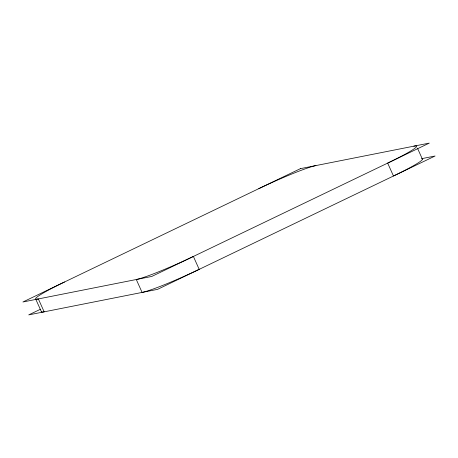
<?xml version="1.0" encoding="UTF-8"?>
<svg xmlns="http://www.w3.org/2000/svg" width="458" height="458" viewBox="0 0 458 458"><rect width="100%" height="100%" fill="white"/><g stroke="black" fill="none" stroke-linecap="round" stroke-linejoin="round"><path stroke-width="0.69" d="M40.293 309.333L28.699 314.898L157.552 289.359L435.1 156.006L421.795 158.645M417.45 148.134L422.379 159.103M35.913 299.543L41.42 311.801M258.816 188.644A48.663 3.733 -24.2 0 1 315.911 165.578M413.837 146.165A48.663 3.733 -24.2 0 1 387.668 163.105L393.468 176.009A48.663 3.733 -24.2 0 0 421.944 158.874M64.532 281.991A48.663 3.733 -24.2 0 0 38.363 298.925L44.163 311.835A48.663 3.733 -24.2 0 1 41.472 311.354M300.448 168.641L22.9 301.994L151.753 276.449L429.301 143.102L300.448 168.641M199.184 269.356L193.385 256.446A48.663 3.733 -24.2 0 1 136.289 279.512L142.089 292.422A48.663 3.733 -24.2 0 0 199.184 269.356"/></g></svg>
